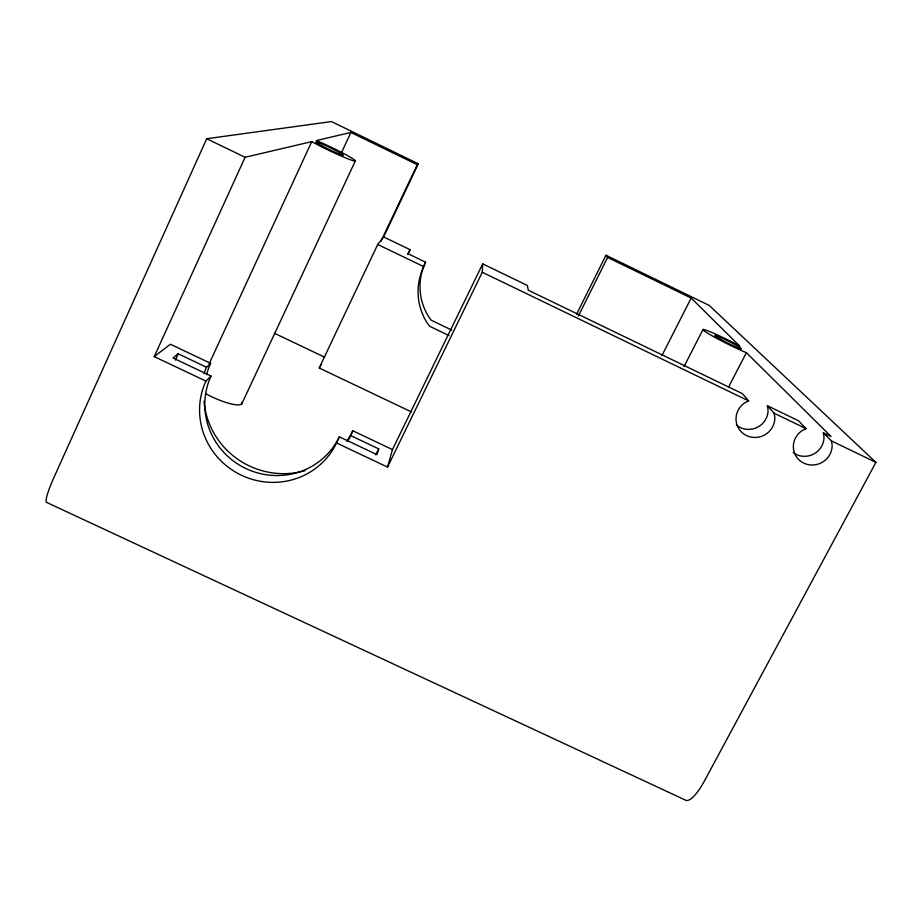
<?xml version="1.0" encoding="UTF-8"?>
<svg xmlns="http://www.w3.org/2000/svg" width="922" height="922" viewBox="0 0 922 922"><rect width="100%" height="100%" fill="white"/><g stroke="black" fill="none" stroke-linecap="round" stroke-linejoin="round"><path stroke-width="1.38" d="M205.56 393.602A27.983 6.258 24.4 0 0 239.824 404.804L241.76 403.928L355.281 161.027A28.686 1.925 25.6 0 1 314.125 142.945L311.74 141.631L245.091 157.282L154.228 356.607L205.917 381.097A72.285 70.349 27.5 0 0 241.472 475.256A72.285 70.349 27.5 0 0 336.576 442.975L387.54 467.108L482.275 272.267L482.69 263.865L527.361 285.451L528.294 290.223L742.475 393.694L748.652 400.909L744.953 402.707A19.535 18.901 -25.6 0 0 746.486 435.553A19.535 18.901 -25.6 0 0 774.826 417.136L774.123 413.217L767.346 405.715L768.038 409.541A19.062 18.463 -25.9 0 1 757.135 427.439A19.062 18.463 -25.9 0 1 736.344 424.881M387.54 467.108L392.461 449.59L482.69 263.865M347.548 441.58A79.811 77.771 27.9 0 0 350.752 435.622L378.746 448.899L376.914 454.627L339.342 436.821A70.982 69.138 27.7 0 1 245.92 468.549A70.982 69.138 27.7 0 1 211.046 376.026L172.99 357.99L178.153 353.783L206.528 367.244L210.665 363.349L170.409 344.252L154.228 356.607M448.991 335.562L429.594 326.25L426.978 322.608A58.524 58.224 3.2 0 1 423.763 266.642L425.549 262.182L407.927 253.677L410.083 249.666L383.621 236.942L377.732 244.491L319.196 368.005L411.396 411.892M350.752 435.622L352.78 430.758L392.461 449.59M336.576 442.975L339.342 436.821M383.621 236.942L418.311 163.793L331.424 121.566L206.701 138.738L54.144 477.008A37.837 5.013 -63.3 0 0 46.999 502.571L684.942 799.87A36.915 10.315 -67 0 0 704.512 780.819L875.9 462.371L709.26 305.436L605.973 255.233L576.642 314.114M209.144 363.787L311.74 141.631M341.797 151.992L350.902 132.445L417.274 164.704L418.311 163.793M380.89 241.46L417.274 164.704M578.371 316.073L607.598 257.434L605.973 255.233M661.881 355.65L691.189 298.048L607.598 257.434M684.032 366.553L703.048 329.431M728.541 387.102L746.382 352.677L744.181 351.778A28.225 1.867 26.6 0 1 711.703 335.585A28.225 1.867 26.6 0 1 706.367 330.283A28.225 1.867 26.6 0 1 737.001 344.632L739.778 346.142L691.189 298.048M319.196 368.005L321.386 364.582M205.917 381.097L211.046 376.026M767.346 405.715L798.556 420.789L806.093 428.661L802.394 430.436A19.535 18.774 -26.1 0 0 803.719 463.121A19.535 18.774 -26.1 0 0 832.128 444.807L831.448 440.9L823.311 432.752L823.98 436.567A19.062 18.336 -26.3 0 1 813.561 454.097A19.062 18.336 -26.3 0 1 793.185 452.575M350.902 132.445L316.442 140.524L319.196 141.7A28.686 1.925 25.6 0 1 355.212 161.05M274.572 333.338L324.486 357.125M377.732 244.491L423.763 266.642M451.895 330.157L431.219 320.234L428.661 316.684A56.957 56.703 3.1 0 1 425.549 262.182M823.311 432.752L831.068 436.498L746.382 352.677M206.701 138.738L245.091 157.282M482.275 272.267L748.652 400.909M774.123 413.217L806.093 428.661M831.448 440.9L875.9 462.371M203.958 373.537A79.811 77.771 27.9 0 1 206.528 367.244M175.514 360.076A111.009 108.174 28 0 1 178.153 353.783M378.746 448.899A111.009 108.174 28 0 1 375.611 454.892M407.962 254.564A74.463 74.163 2.9 0 1 410.083 249.666M304.998 470.704A78.658 76.687 28.1 0 1 204.004 401.289M206.505 374.666A78.658 76.687 28.1 0 1 210.665 363.349M352.78 430.758A78.658 76.687 28.1 0 1 346.73 441.119M241.956 402.223A27.983 6.258 24.4 0 1 241.76 403.917M720.255 339.135A15.052 1.003 26.6 0 0 741.495 348.908A15.052 1.003 26.6 0 0 722.502 338.339A15.052 1.003 26.6 0 0 720.255 339.135M321.536 145.664A15.294 1.026 25.6 0 0 343.295 155.207A15.294 1.026 25.6 0 0 323.829 144.8A15.294 1.026 25.6 0 0 321.536 145.664"/></g></svg>
